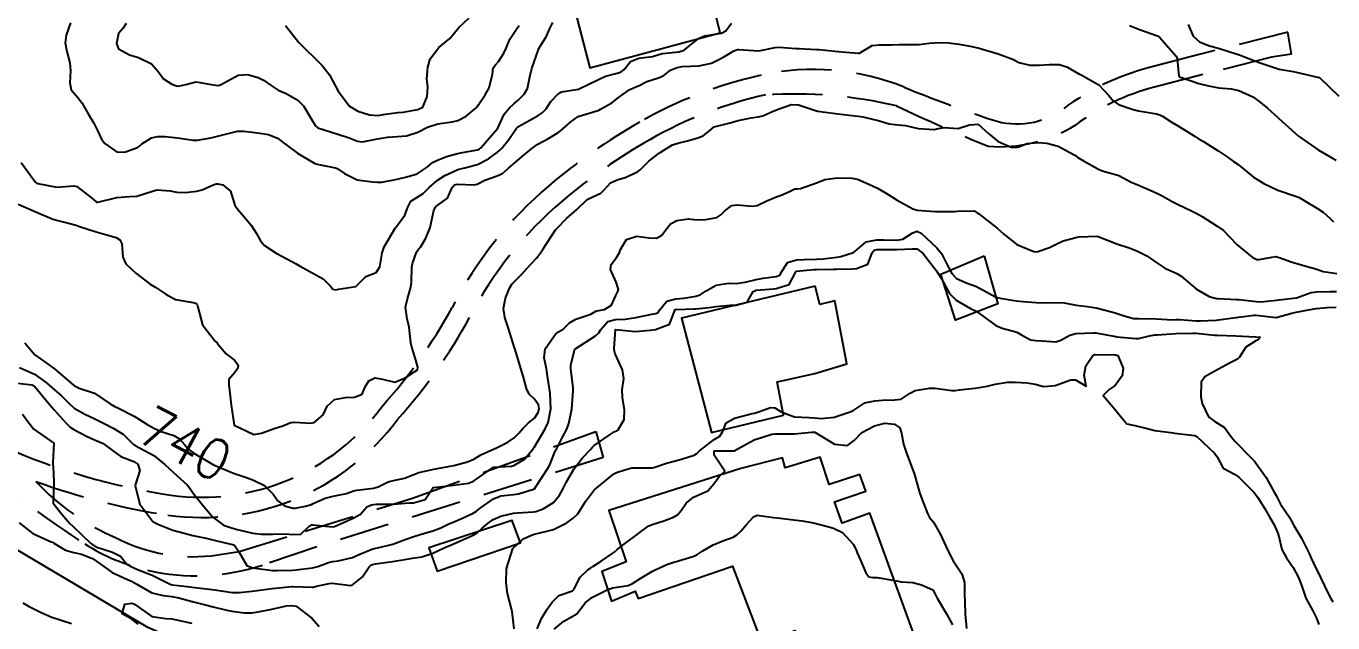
# Model space of a CAD drawing. Header units: metres. Extents: x 298520 to 308411, y 7433745 to 7450750.
# Drawn here: x 298672.1 to 298802.7, y 7450317.5 to 7450377.2 of the extents above; entities that cross this region are included whole.
import ezdxf
from ezdxf.enums import TextEntityAlignment as Align

# ---------------------------------------------------------------- set-up
doc = ezdxf.new("R2010")
doc.units = ezdxf.units.M
doc.header["$LTSCALE"] = 10
doc.linetypes.add('DASHED', pattern=[0.75, 0.5, -0.25])
for name, color, linetype in [('Cotas', 45, 'Continuous'), ('Curvas de Nivel 1m', 11, 'Continuous'), ('Curvas de Nivel 5m', 15, 'Continuous'), ('Edificações', 30, 'Continuous'), ('Vias Primárias', 230, 'Continuous'), ('Vias Secundárias', 230, 'DASHED')]:
    doc.layers.add(name, color=color, linetype=linetype)
doc.styles.add('Style-STANDARD', font='STANDARD.shx')

msp = doc.modelspace()

# ---------------------------------------------------------------- linework, layer by layer
at = {"layer": 'Curvas de Nivel 1m', "flags": 128}
for points, elevation in [([(298671.59, 7450363.53), (298672.72, 7450361.95), (298673.06, 7450361.51), (298673.15, 7450361.46), (298673.24, 7450361.42), (298675.15, 7450361.05), (298676.86, 7450361.18), (298677.15, 7450361.13), (298678.6, 7450359.99), (298679.13, 7450359.57), (298679.26, 7450359.56), (298681.14, 7450360.04), (298682.41, 7450360.13), (298683.14, 7450360.17), (298684.08, 7450360.45), (298685.15, 7450360.78), (298686.49, 7450360.69), (298687.15, 7450360.55), (298687.97, 7450360.51), (298689.15, 7450360.67), (298689.68, 7450360.78), (298690.79, 7450361.3), (298691.06, 7450361.39), (298691.15, 7450361.4), (298691.25, 7450361.4), (298691.74, 7450361.29), (298692.52, 7450360.65), (298692.95, 7450359.27), (298693.13, 7450358.96), (298694.57, 7450357.26), (298695.09, 7450356.44), (298695.52, 7450355.68), (298695.92, 7450355.24), (298697.07, 7450354.46), (298698.63, 7450353.64), (298699.06, 7450353.41), (298699.4, 7450353.2), (298701.04, 7450352.29), (298701.76, 7450351.89), (298702.51, 7450351.16), (298702.74, 7450350.87), (298703.03, 7450350.79), (298703.31, 7450350.87), (298705.03, 7450351.13), (298706.03, 7450352.14), (298707.05, 7450352.52), (298707.42, 7450353.1), (298707.67, 7450354.5), (298707.87, 7450355.1), (298708.97, 7450356.95), (298709.05, 7450357.08), (298709.08, 7450357.1), (298709.1, 7450357.13), (298709.93, 7450358.27), (298710.24, 7450359.07), (298710.54, 7450359.66), (298711.14, 7450360.04), (298711.76, 7450360.44), (298712.37, 7450361.04), (298713.16, 7450361.74), (298713.94, 7450362.24), (298715.17, 7450362.79), (298715.33, 7450362.85), (298715.93, 7450363), (298716.91, 7450363.26), (298717.18, 7450363.34), (298718.28, 7450363.88), (298719.2, 7450364.54), (298719.42, 7450364.74), (298719.63, 7450364.96), (298720.33, 7450365.83), (298721.09, 7450366.94), (298721.15, 7450367.02), (298721.22, 7450367.08), (298721.58, 7450367.29), (298723.24, 7450368.23), (298723.66, 7450368.49), (298724.05, 7450368.9), (298724.53, 7450369.62), (298725.27, 7450370.41), (298725.59, 7450370.57), (298727.27, 7450370.85), (298727.29, 7450370.85), (298727.34, 7450370.87), (298729.28, 7450371.83), (298729.98, 7450372.14), (298731.29, 7450372.49), (298731.54, 7450372.57), (298731.84, 7450372.81), (298732.49, 7450373.62), (298733.3, 7450373.96), (298734.66, 7450374.13), (298735.31, 7450374.33), (298735.67, 7450374.41), (298737.31, 7450374.59), (298737.83, 7450374.74), (298738.63, 7450375.42), (298739.33, 7450375.94), (298739.88, 7450376.17), (298741.34, 7450376.42), (298741.57, 7450376.46), (298741.99, 7450376.69), (298742.57, 7450377.46)], 738), ([(298676.52, 7450377.47), (298676.09, 7450376.24), (298675.98, 7450375.48), (298676.16, 7450374.63), (298676.46, 7450373.47), (298676.51, 7450372.7), (298676.45, 7450371.47), (298676.57, 7450370.77), (298677.26, 7450370.01), (298677.7, 7450369.46), (298678.29, 7450368.4), (298678.85, 7450367.44), (298679.22, 7450366.72), (298679.63, 7450365.85), (298679.94, 7450365.43), (298681.19, 7450364.54), (298682.01, 7450364.58), (298683.2, 7450365.03), (298683.41, 7450365.17), (298683.64, 7450365.39), (298684.6, 7450365.99), (298685.21, 7450366.12), (298685.97, 7450366.11), (298687.21, 7450365.99), (298688.78, 7450365.75), (298689.21, 7450365.74), (298690.53, 7450365.98), (298691.21, 7450366.15), (298692.41, 7450366.47), (298693.22, 7450366.64), (298693.83, 7450366.65), (298695.22, 7450366.49), (298696.3, 7450366.32), (298697.21, 7450365.95), (298698.18, 7450365.21), (298699.19, 7450364.45), (298700.93, 7450363.43), (298701.18, 7450363.35), (298702.16, 7450363.17), (298703, 7450362.98), (298703.17, 7450362.91), (298703.89, 7450362.42), (298705.16, 7450361.79), (298706.68, 7450361.59), (298707.16, 7450361.56), (298707.62, 7450361.56), (298709.16, 7450361.85), (298710.14, 7450362.09), (298711.17, 7450362.4), (298712.17, 7450363.05), (298712.7, 7450363.52), (298713.18, 7450363.77), (298714.09, 7450364.12), (298715.19, 7450364.43), (298715.69, 7450364.51), (298717.2, 7450364.78), (298717.35, 7450364.84), (298717.51, 7450364.99), (298719.22, 7450366.94), (298719.84, 7450368.35), (298720.34, 7450368.95), (298720.82, 7450369.37), (298721.26, 7450369.75), (298721.86, 7450370.34), (298722.17, 7450370.93), (298722.43, 7450372.07), (298722.61, 7450372.92), (298723.31, 7450374.91), (298724.09, 7450376.15), (298724.42, 7450376.9), (298724.73, 7450377.51)], 737), ([(298682.08, 7450377.4), (298681.78, 7450376.96), (298681.33, 7450376.4), (298681.11, 7450375.41), (298681.32, 7450374.89), (298682.41, 7450374.29), (298683.3, 7450374.02), (298684.6, 7450373.38), (298685.29, 7450372.63), (298685.82, 7450371.9), (298686.64, 7450371.35), (298687.11, 7450371.18), (298687.27, 7450371.16), (298687.44, 7450371.17), (298688.05, 7450371.33), (298689.03, 7450371.57), (298689.28, 7450371.56), (298689.48, 7450371.53), (298690.57, 7450371.31), (298691.27, 7450371.23), (298691.51, 7450371.3), (298693.28, 7450372.25), (298694.21, 7450372.33), (298695.28, 7450372.02), (298695.8, 7450371.76), (298696.56, 7450371.23), (298697.27, 7450370.76), (298698.07, 7450370.41), (298699.25, 7450369.76), (298699.81, 7450369.19), (298700.62, 7450367.8), (298701, 7450367.18), (298701.22, 7450367), (298702.59, 7450366.54), (298703.22, 7450366.36), (298704.37, 7450365.98), (298705.21, 7450365.65), (298705.69, 7450365.6), (298707.21, 7450365.88), (298708.19, 7450366.07), (298709.21, 7450366.12), (298710.11, 7450366.18), (298711.22, 7450366.55), (298712.19, 7450367.05), (298713.23, 7450367.38), (298714.66, 7450367.59), (298715.23, 7450367.73), (298716.07, 7450368.17), (298717.04, 7450368.99), (298717.14, 7450369.1), (298717.25, 7450369.24), (298717.94, 7450370.3), (298718.34, 7450370.97), (298718.68, 7450372.36), (298718.76, 7450372.97), (298718.99, 7450373.27), (298719.3, 7450373.6), (298719.83, 7450374.44), (298720.05, 7450374.95), (298720.42, 7450375.86), (298721.15, 7450376.94), (298721.23, 7450377.05), (298721.35, 7450377.22)], 736), ([(298782.34, 7450377.22), (298783.35, 7450376.82), (298785.14, 7450376.18), (298785.34, 7450376.04), (298786.99, 7450374.15), (298787.09, 7450373.93), (298787.26, 7450372.15), (298787.29, 7450372.11), (298787.35, 7450372.09), (298789.28, 7450371.42), (298790.23, 7450371.17), (298791.28, 7450370.98), (298792.5, 7450370.87), (298793.27, 7450370.71), (298794.67, 7450370.07), (298795.26, 7450369.66), (298796.14, 7450368.94), (298797.15, 7450368.03), (298797.2, 7450367.99), (298797.24, 7450367.95), (298797.89, 7450367.37), (298799.22, 7450366.17), (298799.43, 7450366.01), (298801.21, 7450364.8), (298802.64, 7450363.97), (298802.98, 7450363.75)], 738), ([(298788.2, 7450377.3), (298788.71, 7450376.14), (298789.33, 7450375.57), (298790.24, 7450375.21), (298791.33, 7450374.91), (298793.01, 7450374.39), (298793.32, 7450374.29), (298793.82, 7450374.07), (298795.31, 7450373.53), (298796.4, 7450373.14), (298797.3, 7450372.85), (298798.7, 7450372.61), (298799.3, 7450372.5), (298801.26, 7450372.03), (298801.29, 7450372.02), (298801.32, 7450372.02), (298801.36, 7450371.99), (298803.27, 7450370.16)], 737), ([(298671.3, 7450359.36), (298673.12, 7450358.56), (298674.7, 7450357.9), (298675.11, 7450357.76), (298676.31, 7450357.47), (298676.95, 7450357.31), (298677.1, 7450357.26), (298677.42, 7450357.13), (298679.09, 7450356.59), (298680.26, 7450356.26), (298681.09, 7450356.04), (298681.46, 7450355.79), (298681.64, 7450355.41), (298681.74, 7450354.08), (298682.04, 7450353.41), (298683.05, 7450352.46), (298684.47, 7450351.38), (298685.03, 7450351.02), (298686.04, 7450350.37), (298687.02, 7450349.83), (298688.79, 7450349.55), (298689.01, 7450349.46), (298689.16, 7450349.32), (298689.24, 7450349.08), (298689.72, 7450347.31), (298690.97, 7450345.68), (298691.17, 7450345.5), (298691.31, 7450345.29), (298692.06, 7450344.39), (298692.95, 7450343.75), (298693.28, 7450343.27), (298693.25, 7450342.96), (298692.93, 7450342.53), (298692.35, 7450341.85), (298692.33, 7450341.28), (298692.39, 7450340.76), (298692.56, 7450339.27), (298692.86, 7450337.27), (298694.85, 7450336.35), (298695.61, 7450336.49), (298696.86, 7450336.94), (298697.72, 7450337.22), (298698.54, 7450337.53), (298698.87, 7450337.59), (298700.56, 7450337.49), (298700.87, 7450337.53), (298701.75, 7450338.3), (298702.16, 7450339.16), (298702.9, 7450339.84), (298704.01, 7450340.03), (298704.9, 7450340.07), (298705.66, 7450340.37), (298705.97, 7450341.12), (298706.34, 7450341.7), (298706.92, 7450341.99), (298707.71, 7450341.88), (298708.92, 7450341.56), (298709.97, 7450342.02), (298710.93, 7450342.64), (298711.18, 7450342.81), (298711.22, 7450343.06), (298710.95, 7450344.01), (298710.64, 7450345.06), (298710.54, 7450345.49), (298710.35, 7450347.07), (298710.15, 7450347.91), (298710, 7450349.07), (298710.2, 7450349.89), (298710.53, 7450351.07), (298710.58, 7450351.52), (298710.64, 7450353.06), (298710.7, 7450353.43), (298711.08, 7450354.55), (298711.28, 7450354.86), (298711.49, 7450355.05), (298712.01, 7450355.96), (298712.47, 7450357.04), (298712.82, 7450358.74), (298712.96, 7450359.03), (298713.04, 7450359.12), (298713.13, 7450359.18), (298714.2, 7450359.96), (298714.66, 7450361.01), (298714.89, 7450361.28), (298715.16, 7450361.35), (298716.86, 7450361.29), (298717.16, 7450361.36), (298717.93, 7450361.75), (298719.17, 7450362.2), (298719.68, 7450362.44), (298720.28, 7450362.95), (298720.76, 7450363.36), (298721.18, 7450363.73), (298721.85, 7450364.28), (298722.63, 7450364.92), (298723.21, 7450365.34), (298724.21, 7450365.9), (298725.22, 7450366.48), (298725.46, 7450366.65), (298725.73, 7450366.88), (298726.51, 7450367.59), (298727.24, 7450368.13), (298729.1, 7450368.7), (298729.24, 7450368.72), (298729.32, 7450368.76), (298729.48, 7450368.84), (298730.6, 7450369.47), (298731.26, 7450369.97), (298731.73, 7450370.35), (298732.41, 7450370.81), (298733.01, 7450371.07), (298733.28, 7450371.19), (298734.12, 7450371.62), (298735.29, 7450371.98), (298735.82, 7450372.23), (298736.46, 7450372.76), (298737.05, 7450373), (298737.3, 7450373.05), (298737.65, 7450373.1), (298739.3, 7450373.18), (298740.56, 7450373.44), (298741.3, 7450373.81), (298741.87, 7450374.13), (298742.81, 7450374.69), (298743.18, 7450374.82), (298743.32, 7450374.83), (298745.28, 7450374.68), (298745.31, 7450374.68), (298746.95, 7450375), (298747.32, 7450375.04), (298748.99, 7450374.93), (298749.32, 7450374.92), (298751.08, 7450374.82), (298751.32, 7450374.8), (298753.24, 7450374.63), (298753.31, 7450374.62), (298754, 7450374.55), (298755.22, 7450374.44), (298755.31, 7450374.44), (298755.38, 7450374.46), (298755.47, 7450374.53), (298756.64, 7450375.2), (298757.32, 7450375.28), (298758.55, 7450375.27), (298759.33, 7450375.31), (298760.47, 7450375.33), (298761.33, 7450375.33), (298762.33, 7450375.45), (298763.33, 7450375.53), (298764.26, 7450375.49), (298765.33, 7450375.36), (298766.59, 7450375.13), (298767.32, 7450374.96), (298769.23, 7450374.37), (298769.31, 7450374.35), (298770.76, 7450373.8), (298771.3, 7450373.53), (298772.38, 7450373.26), (298773.3, 7450373.25), (298774.31, 7450373.31), (298775.3, 7450373.31), (298776.09, 7450373.08), (298777.29, 7450372.38), (298777.51, 7450372.27), (298779.28, 7450371.3), (298780.28, 7450370.23), (298780.71, 7450369.68), (298781.25, 7450369.33), (298782.6, 7450368.85), (298783.25, 7450368.68), (298785.04, 7450368.38), (298785.24, 7450368.33), (298785.36, 7450368.29), (298785.64, 7450368.17), (298786.6, 7450367.52), (298787.23, 7450367.14), (298788.9, 7450366.13), (298789.22, 7450365.93), (298789.73, 7450365.61), (298791.2, 7450364.69), (298792.09, 7450364.1), (298792.75, 7450363.64), (298793.19, 7450363.31), (298794.75, 7450362.06), (298795.17, 7450361.79), (298795.78, 7450361.43), (298797.15, 7450360.75), (298799.02, 7450360.14), (298799.14, 7450360.09), (298799.29, 7450360.01), (298801.13, 7450358.92), (298801.7, 7450358.55), (298802.36, 7450357.97), (298802.74, 7450357.58)], 739), ([(298671.42, 7450343.04), (298672.93, 7450342.37), (298674.11, 7450341.5), (298674.91, 7450340.81), (298675.63, 7450340.21), (298676.34, 7450339.47), (298676.89, 7450338.96), (298677.94, 7450338.39), (298678.87, 7450337.95), (298679.87, 7450337.43), (298680.86, 7450336.93), (298681.8, 7450336.36), (298682.77, 7450335.39), (298682.81, 7450335.35), (298682.84, 7450335.33), (298682.97, 7450335.26), (298684.83, 7450334.24), (298685.93, 7450333.36), (298686.81, 7450332.54), (298688.17, 7450331.33), (298688.45, 7450330.99), (298688.78, 7450330.48), (298689.71, 7450329.31), (298690.75, 7450328.1), (298691.8, 7450327.28), (298692.5, 7450327.04), (298692.74, 7450326.97), (298693.16, 7450326.84), (298694.74, 7450326.5), (298695.58, 7450326.39), (298696.73, 7450326.37), (298697.95, 7450326.43), (298698.73, 7450326.36), (298699.55, 7450326.38), (298700.38, 7450327.18), (298700.61, 7450327.32), (298700.75, 7450327.33), (298702.35, 7450327.16), (298702.74, 7450327.13), (298702.9, 7450327.16), (298704.17, 7450327.72), (298704.76, 7450328), (298705.5, 7450328.38), (298706.12, 7450329.12), (298706.58, 7450329.31), (298706.78, 7450329.35), (298707.05, 7450329.38), (298708.78, 7450329.38), (298710.35, 7450329.5), (298710.78, 7450329.53), (298711.97, 7450329.86), (298712.76, 7450331.04), (298712.78, 7450331.05), (298712.81, 7450331.06), (298714.8, 7450331.28), (298716.3, 7450331.49), (298716.8, 7450331.69), (298718.6, 7450332.96), (298718.72, 7450333.06), (298718.81, 7450333.09), (298720.57, 7450333.19), (298720.82, 7450333.24), (298721.88, 7450333.87), (298722.75, 7450334.92), (298722.79, 7450334.98), (298722.84, 7450335.05), (298723.95, 7450336.9), (298724.24, 7450337.53), (298724.51, 7450338.9), (298724.45, 7450340.44), (298724.37, 7450340.9), (298724.19, 7450342.16), (298724.08, 7450342.9), (298723.84, 7450344.02), (298723.95, 7450344.91), (298724.98, 7450346.37), (298725.27, 7450346.59), (298725.74, 7450346.88), (298726.37, 7450347.5), (298727, 7450347.87), (298728.52, 7450348.37), (298729, 7450348.67), (298729.13, 7450348.71), (298729.87, 7450348.83), (298730.57, 7450349.26), (298731.02, 7450350.24), (298731.22, 7450350.63), (298731.28, 7450350.82), (298731.04, 7450351.57), (298730.49, 7450352.83), (298730.56, 7450353.33), (298731.07, 7450354.02), (298731.38, 7450354.52), (298731.47, 7450354.82), (298732.07, 7450355.84), (298733.1, 7450356.17), (298734.31, 7450355.99), (298735.09, 7450355.97), (298735.6, 7450356.26), (298735.96, 7450356.76), (298736.46, 7450357.4), (298737.11, 7450357.72), (298738.26, 7450357.88), (298739.11, 7450357.8), (298740, 7450357.82), (298741.12, 7450358.04), (298741.52, 7450358.29), (298741.89, 7450358.69), (298742.59, 7450359.23), (298743.13, 7450359.31), (298744.63, 7450359.16), (298745.13, 7450359.24), (298746.1, 7450359.68), (298747.15, 7450360.11), (298747.52, 7450360.25), (298748.37, 7450360.62), (298748.89, 7450360.88), (298749.16, 7450360.9), (298749.48, 7450360.92), (298751.16, 7450361.53), (298751.9, 7450361.84), (298753.17, 7450361.99), (298754.59, 7450361.96), (298755.17, 7450361.85), (298756.31, 7450361.37), (298757.16, 7450360.96), (298757.97, 7450360.5), (298759.14, 7450359.76), (298760.69, 7450358.9), (298761.13, 7450358.77), (298762.93, 7450358.64), (298763.13, 7450358.63), (298764.92, 7450358.63), (298765.13, 7450358.65), (298766.83, 7450358.69), (298767.12, 7450358.5), (298767.27, 7450358.39), (298769.11, 7450356.97), (298769.43, 7450356.69), (298769.79, 7450356.36), (298771.09, 7450355.34), (298772.78, 7450354.62), (298773.08, 7450354.61), (298774.36, 7450355.03), (298775.09, 7450355.4), (298775.71, 7450355.68), (298777.1, 7450356.05), (298777.29, 7450356.08), (298779.1, 7450356.16), (298779.21, 7450356.14), (298781.09, 7450355.4), (298782.3, 7450354.99), (298783.08, 7450354.7), (298784.06, 7450354.19), (298785.07, 7450353.49), (298785.87, 7450352.98), (298787.06, 7450352.43), (298787.5, 7450352.15), (298789.04, 7450350.88), (298790.31, 7450350.12), (298791.03, 7450349.95), (298791.21, 7450349.93), (298793.03, 7450349.85), (298793.27, 7450349.83), (298795.03, 7450349.63), (298795.47, 7450349.61), (298797.03, 7450349.78), (298797.26, 7450349.81), (298799.03, 7450350.01), (298800.5, 7450350.52), (298801.03, 7450350.6), (298802.37, 7450350.63), (298803.03, 7450350.63)], 741), ([(298670.91, 7450341.52), (298672.7, 7450341.31), (298672.91, 7450341.18), (298674.28, 7450339.5), (298674.88, 7450338.81), (298676.08, 7450337.47), (298676.49, 7450337.09), (298676.86, 7450336.86), (298678.11, 7450336.19), (298678.85, 7450335.83), (298679.77, 7450335.43), (298680.84, 7450334.65), (298681.55, 7450334.13), (298682.83, 7450333.65), (298683.23, 7450333.39), (298683.46, 7450332.74), (298683.01, 7450331.39), (298682.97, 7450331.21), (298683.45, 7450329.38), (298684.76, 7450327.66), (298685.23, 7450327.37), (298686.74, 7450326.8), (298687.87, 7450326.47), (298688.73, 7450326.26), (298690.06, 7450325.97), (298690.73, 7450325.82), (298691.15, 7450325.72), (298692.72, 7450325.35), (298692.9, 7450325.27), (298693.31, 7450324.68), (298694.15, 7450323.26), (298694.7, 7450323.03), (298694.96, 7450322.98), (298696.7, 7450322.76), (298697.18, 7450322.74), (298698.7, 7450322.8), (298699.07, 7450322.82), (298700.7, 7450323.01), (298700.84, 7450323.04), (298701.23, 7450323.17), (298702.31, 7450323.57), (298702.71, 7450323.65), (298703.26, 7450323.71), (298704.71, 7450324.05), (298705.44, 7450324.4), (298706.72, 7450324.92), (298707.5, 7450325.1), (298708.73, 7450325.39), (298709.95, 7450325.85), (298710.73, 7450326.13), (298711.45, 7450326.34), (298712.74, 7450326.72), (298713.52, 7450327.03), (298714.34, 7450327.42), (298714.75, 7450327.59), (298715.74, 7450328.02), (298716.77, 7450328.47), (298717.09, 7450328.67), (298717.47, 7450328.98), (298718.78, 7450329.93), (298719.53, 7450330.2), (298720.79, 7450330.34), (298721.3, 7450330.43), (298722.79, 7450330.87), (298722.87, 7450330.92), (298723.05, 7450331.17), (298724.19, 7450332.9), (298724.41, 7450333.31), (298724.83, 7450334.35), (298724.99, 7450334.74), (298725.07, 7450334.89), (298725.67, 7450336.07), (298726.1, 7450336.88), (298726.32, 7450337.43), (298726.6, 7450338.87), (298726.76, 7450340.72), (298726.75, 7450340.87), (298726.74, 7450341.05), (298726.53, 7450342.87), (298726.53, 7450343.29), (298726.93, 7450344.87), (298726.95, 7450344.89), (298726.96, 7450344.9), (298727.03, 7450344.94), (298728.98, 7450346.22), (298729.31, 7450346.5), (298729.51, 7450346.83), (298730.2, 7450347.62), (298730.99, 7450347.82), (298731.94, 7450347.87), (298733, 7450348.03), (298734.6, 7450348.38), (298735, 7450348.44), (298735.24, 7450348.53), (298735.38, 7450348.77), (298736.12, 7450349.66), (298737.02, 7450349.9), (298737.8, 7450349.96), (298739.02, 7450350.16), (298739.45, 7450350.3), (298740.04, 7450350.71), (298741.04, 7450351.28), (298742.28, 7450351.45), (298743.04, 7450351.44), (298743.95, 7450351.57), (298745.04, 7450351.84), (298745.72, 7450351.97), (298747.05, 7450352.14), (298747.4, 7450352.28), (298747.6, 7450352.62), (298748.16, 7450353.53), (298749.07, 7450353.8), (298749.84, 7450353.83), (298751.07, 7450353.87), (298751.74, 7450353.9), (298753.08, 7450354.06), (298753.5, 7450354.13), (298754.76, 7450354.53), (298755.09, 7450354.79), (298756.03, 7450355.58), (298757.09, 7450355.79), (298757.82, 7450355.78), (298759.09, 7450355.77), (298759.7, 7450355.87), (298760.64, 7450356.47), (298761.1, 7450356.66), (298761.54, 7450356.46), (298763.08, 7450355.01), (298763.55, 7450354.44), (298764.06, 7450353.44), (298764.58, 7450352.42), (298765.05, 7450351.93), (298766.12, 7450351.48), (298767.04, 7450351.13), (298768.44, 7450350.38), (298769.03, 7450350.07), (298769.42, 7450349.97), (298771.02, 7450349.71), (298771.73, 7450349.62), (298773.02, 7450349.55), (298773.82, 7450349.51), (298775.02, 7450349.55), (298775.8, 7450349.5), (298777.02, 7450349.27), (298778.16, 7450349.12), (298779.01, 7450348.99), (298780.67, 7450348.57), (298781.01, 7450348.46), (298781.72, 7450348.22), (298782.74, 7450347.95), (298783, 7450347.92), (298783.27, 7450347.93), (298785, 7450347.89), (298786.66, 7450347.81), (298787, 7450347.82), (298787.33, 7450347.82), (298789, 7450347.71), (298789.43, 7450347.69), (298791, 7450347.77), (298792.96, 7450348.04), (298793, 7450348.04), (298793.04, 7450348.04), (298793.25, 7450348.08), (298794.79, 7450348.28), (298795.01, 7450348.28), (298797, 7450348.04), (298798.56, 7450348.47), (298799.01, 7450348.57), (298800.22, 7450348.79), (298801.01, 7450348.94), (298802.08, 7450349.04), (298803.01, 7450349.06)], 742), ([(298671.72, 7450338.37), (298672.34, 7450337.52), (298672.86, 7450336.89), (298674.84, 7450335.49), (298674.75, 7450333.56), (298674.75, 7450333.49), (298674.81, 7450332.51), (298674.85, 7450331.49), (298674.77, 7450329.49), (298675.66, 7450328.37), (298676.46, 7450327.46), (298676.75, 7450327.19), (298678.54, 7450325.44), (298678.66, 7450325.38), (298678.72, 7450325.35), (298679.04, 7450325.12), (298680.71, 7450324.59), (298681.5, 7450324.2), (298682.16, 7450323.4), (298682.7, 7450323.09), (298683.21, 7450322.87), (298684.69, 7450322.3), (298686.54, 7450321.35), (298686.67, 7450321.32), (298688.47, 7450321.13), (298688.67, 7450321.09), (298688.95, 7450321.04), (298690.67, 7450320.84), (298692.03, 7450320.64), (298692.67, 7450320.55), (298693.37, 7450320.55), (298694.67, 7450320.69), (298695.16, 7450320.75), (298696.67, 7450320.96), (298698.63, 7450321.16), (298698.67, 7450321.16), (298698.72, 7450321.16), (298700.67, 7450321.09), (298700.76, 7450321.09), (298701.1, 7450321.18), (298702.37, 7450321.47), (298702.68, 7450321.49), (298704.53, 7450321.27), (298704.68, 7450321.29), (298705.69, 7450322.12), (298706.37, 7450323.11), (298706.53, 7450323.28), (298706.71, 7450323.35), (298707.01, 7450323.41), (298708.71, 7450323.66), (298709.93, 7450323.85), (298710.71, 7450323.98), (298711.64, 7450324.12), (298712.72, 7450324.48), (298713.86, 7450325.02), (298714.73, 7450325.38), (298715.86, 7450325.87), (298716.74, 7450326.27), (298717.18, 7450326.54), (298717.65, 7450326.98), (298718.24, 7450327.49), (298718.76, 7450327.85), (298719.52, 7450328.19), (298720.77, 7450328.47), (298721.18, 7450328.52), (298722.77, 7450328.62), (298723.03, 7450328.66), (298723.75, 7450328.91), (298724.78, 7450329.55), (298725.39, 7450330.28), (298725.71, 7450330.88), (298726.07, 7450331.61), (298726.81, 7450332.87), (298727.69, 7450334), (298728.47, 7450334.85), (298728.65, 7450335.05), (298728.85, 7450335.25), (298730.24, 7450336.21), (298730.86, 7450336.6), (298731.01, 7450336.67), (298731.25, 7450336.82), (298731.84, 7450337.85), (298731.88, 7450338.81), (298731.68, 7450340.04), (298731.66, 7450340.81), (298731.8, 7450341.94), (298731.67, 7450342.81), (298730.96, 7450344.4), (298730.83, 7450344.82), (298730.85, 7450344.94), (298730.98, 7450346.82), (298732.98, 7450346.63), (298734.43, 7450346.78), (298734.98, 7450346.82), (298736.36, 7450347.38), (298736.9, 7450348.75), (298736.94, 7450348.82), (298737, 7450348.83), (298738.85, 7450348.89), (298739.01, 7450348.9), (298740.63, 7450349.08), (298741.01, 7450349.15), (298742.42, 7450349.28), (298743.01, 7450349.26), (298744.12, 7450349.56), (298744.74, 7450350.65), (298745.03, 7450350.78), (298746.76, 7450350.91), (298747.04, 7450350.92), (298748.33, 7450351.33), (298749, 7450352.61), (298749.02, 7450352.64), (298749.05, 7450352.66), (298750.81, 7450352.83), (298751.06, 7450352.84), (298752.77, 7450352.85), (298753.06, 7450352.85), (298754.7, 7450352.9), (298755.06, 7450352.92), (298756.2, 7450353.38), (298756.64, 7450354.51), (298756.82, 7450354.77), (298757.08, 7450354.83), (298758.73, 7450354.84), (298759.08, 7450354.83), (298760.64, 7450354.91), (298761.08, 7450354.89), (298761.68, 7450354.45), (298763.06, 7450352.7), (298763.23, 7450352.44), (298763.52, 7450351.96), (298764.36, 7450350.43), (298765.02, 7450349.76), (298766.47, 7450348.94), (298767.01, 7450348.66), (298767.4, 7450348.39), (298768.99, 7450347.24), (298769.61, 7450346.98), (298770.99, 7450346.6), (298771.16, 7450346.53), (298771.5, 7450346.34), (298772.45, 7450345.8), (298772.97, 7450345.75), (298773.57, 7450345.72), (298774.97, 7450345.6), (298775.49, 7450345.78), (298776.38, 7450346.28), (298776.98, 7450346.45), (298778.72, 7450346.51), (298778.99, 7450346.49), (298780.41, 7450346.24), (298780.98, 7450346.14), (298781.09, 7450346.12), (298782.98, 7450345.94), (298783.24, 7450345.94), (298784.34, 7450346.19), (298784.88, 7450346.29), (298784.98, 7450346.29), (298785.1, 7450346.29), (298786.99, 7450346.42), (298788.64, 7450346.48), (298788.99, 7450346.46), (298790.83, 7450346.26), (298790.98, 7450346.26), (298791.15, 7450346.27), (298792.98, 7450346.19), (298794.94, 7450346.11), (298794.98, 7450346.1), (298795.4, 7450346.06), (298795.21, 7450345.82), (298794.98, 7450345.72), (298793.97, 7450345.06), (298793.35, 7450344.08), (298793.15, 7450343.88), (298792.95, 7450343.78), (298792.33, 7450343.47), (298790.94, 7450342.71), (298790.56, 7450342.5), (298789.88, 7450342.12), (298789.49, 7450341.56), (298789.46, 7450340.12), (298789.6, 7450339.43), (298790.25, 7450338.12), (298790.88, 7450337.64), (298791.84, 7450337.06), (298792.53, 7450336.08), (298792.86, 7450335.67), (298794.48, 7450334.06), (298794.83, 7450333.67), (298795.99, 7450332.05), (298796.8, 7450330.58), (298797, 7450330.24), (298797.1, 7450330.04), (298797.44, 7450329.37), (298798.36, 7450328.02), (298798.5, 7450327.76), (298798.76, 7450327.26), (298799.53, 7450326), (298800.33, 7450324.39), (298800.5, 7450323.99), (298800.72, 7450323.48), (298801.47, 7450321.98), (298802.2, 7450320.45), (298802.45, 7450319.97), (298802.67, 7450319.63)], 743), ([(298720.85, 7450316.94), (298720.65, 7450318.65), (298720.58, 7450318.94), (298720.17, 7450320.45), (298720.12, 7450320.95), (298720.07, 7450321.57), (298720.09, 7450322.95), (298720.72, 7450324.94), (298721.75, 7450325.91), (298722.74, 7450326.34), (298724.66, 7450326.81), (298724.74, 7450326.84), (298724.78, 7450326.86), (298724.86, 7450326.89), (298726.12, 7450327.51), (298726.76, 7450327.99), (298727.21, 7450328.42), (298727.48, 7450328.86), (298727.98, 7450329.66), (298728.79, 7450330.72), (298728.91, 7450330.85), (298730.81, 7450332.42), (298731.07, 7450332.56), (298731.9, 7450332.81), (298732.62, 7450333), (298732.82, 7450333.02), (298734.58, 7450333.01), (298734.82, 7450333.06), (298736.09, 7450333.49), (298736.83, 7450333.67), (298737.68, 7450333.9), (298738.84, 7450334.28), (298739.12, 7450334.45), (298739.38, 7450334.72), (298740.85, 7450335.84), (298741.39, 7450336.17), (298741.7, 7450336.69), (298742.05, 7450337.52), (298742.88, 7450337.99), (298744.65, 7450338.43), (298744.88, 7450338.48), (298745.38, 7450338.64), (298746.47, 7450339.05), (298746.89, 7450339), (298747.55, 7450338.62), (298748.88, 7450338.12), (298750.34, 7450338.05), (298750.88, 7450338.02), (298751.52, 7450337.93), (298752.88, 7450338.09), (298753.23, 7450338.21), (298754.24, 7450338.55), (298754.71, 7450338.72), (298754.89, 7450338.84), (298755.91, 7450339.51), (298756.9, 7450339.72), (298757.65, 7450339.76), (298758.9, 7450339.81), (298759.51, 7450339.88), (298760.42, 7450340.47), (298760.92, 7450340.73), (298762.37, 7450340.99), (298762.92, 7450340.97), (298764.59, 7450340.75), (298764.92, 7450340.75), (298765.31, 7450340.81), (298766.92, 7450340.97), (298768.13, 7450341.17), (298768.92, 7450341.36), (298770.14, 7450341.58), (298770.93, 7450341.58), (298772.1, 7450341.51), (298772.92, 7450341.36), (298773.76, 7450341.15), (298774.92, 7450341.25), (298776.47, 7450341.82), (298776.93, 7450341.8), (298778, 7450341.18), (298777.8, 7450342.26), (298777.99, 7450343.22), (298778.69, 7450344.25), (298778.87, 7450344.33), (298778.95, 7450344.34), (298780.88, 7450344.31), (298780.95, 7450344.3), (298781.18, 7450344.23), (298781.7, 7450342.98), (298781.62, 7450342.22), (298780.92, 7450341.24), (298780.31, 7450340.85), (298779.7, 7450340.24), (298780.89, 7450338.88), (298781.41, 7450338.22), (298782.08, 7450337.42), (298782.87, 7450337.23), (298784.11, 7450336.94), (298784.87, 7450336.74), (298786.48, 7450336.55), (298786.87, 7450336.49), (298787.15, 7450336.44), (298788.86, 7450336.23), (298789.07, 7450336.13), (298790.84, 7450334.47), (298791.1, 7450334.11), (298791.71, 7450332.98), (298792.82, 7450332.38), (298793.28, 7450332.08), (298794.8, 7450330.54), (298795.17, 7450330.06), (298795.84, 7450328.98), (298796.36, 7450328.04), (298796.76, 7450327.38), (298797.18, 7450326.47), (298797.3, 7450326.03), (298797.56, 7450324.86), (298798.03, 7450324.02), (298798.71, 7450323.06), (298799.25, 7450322), (298799.59, 7450321.1), (298799.96, 7450320), (298800.65, 7450318.71), (298801.03, 7450317.99), (298801.27, 7450317.35)], 744), ([(298671.4, 7450327.53), (298672.74, 7450326.44), (298674.59, 7450325.62), (298674.72, 7450325.57), (298674.85, 7450325.49), (298676.02, 7450324.78), (298676.71, 7450324.59), (298677.63, 7450324.38), (298678.71, 7450323.95), (298679.49, 7450323.43), (298680.69, 7450322.57), (298682.21, 7450321.86), (298682.68, 7450321.67), (298683.15, 7450321.39), (298684.66, 7450320.52), (298685.77, 7450320.25), (298686.66, 7450320.15), (298687.33, 7450320.01), (298688.66, 7450319.66), (298690, 7450319.31), (298690.65, 7450319.16), (298692.15, 7450318.78), (298692.65, 7450318.68), (298693.92, 7450318.53), (298694.65, 7450318.52), (298695.28, 7450318.61), (298696.65, 7450318.9), (298698.11, 7450319.21), (298698.65, 7450319.26), (298699.07, 7450319.2), (298700.64, 7450318), (298701.35, 7450317.17)], 744), ([(298724.84, 7450316.89), (298725.82, 7450317.69), (298726.64, 7450318.15), (298727.1, 7450318.42), (298727.45, 7450318.86), (298727.98, 7450319.54), (298728.67, 7450320.1), (298730.14, 7450320.83), (298730.52, 7450320.97), (298730.68, 7450321.01), (298732.23, 7450321.26), (298732.68, 7450321.45), (298733.5, 7450321.98), (298734.69, 7450322.68), (298734.88, 7450322.78), (298736.12, 7450323.34), (298736.71, 7450323.56), (298737.62, 7450323.83), (298738.71, 7450324.15), (298739.11, 7450324.33), (298739.7, 7450324.72), (298740.73, 7450325.33), (298741.71, 7450325.71), (298742.74, 7450326.08), (298743.11, 7450326.31), (298743.49, 7450326.67), (298744.08, 7450327.34), (298744.76, 7450328.11), (298745.15, 7450328.28), (298746.76, 7450328.05), (298747.42, 7450327.97), (298748.76, 7450327.83), (298749.63, 7450327.73), (298750.76, 7450327.51), (298752.17, 7450327.15), (298752.75, 7450326.99), (298753.65, 7450326.55), (298754.73, 7450325.4), (298755.02, 7450324.83), (298755.14, 7450324.53), (298755.46, 7450323.78), (298755.99, 7450322.52), (298756.3, 7450322.13), (298756.69, 7450322.05), (298757.14, 7450322.06), (298758.69, 7450321.8), (298759.55, 7450321.62), (298760.68, 7450321.54), (298761.56, 7450321.33), (298762.68, 7450320.82), (298762.89, 7450320.44), (298763.11, 7450319.99), (298764.06, 7450318.43), (298764.64, 7450317.34)], 746)]:
    msp.add_lwpolyline(points, dxfattribs=dict(at, elevation=elevation))
at = {"layer": 'Curvas de Nivel 5m', "flags": 128}
for points, elevation in [([(298698, 7450377.21), (298699.33, 7450375.53), (298699.64, 7450375.2), (298701.3, 7450373.58), (298701.71, 7450373.17), (298702.41, 7450372.29), (298703.01, 7450371.15), (298703.27, 7450370.65), (298704.41, 7450369.14), (298705.24, 7450368.64), (298706.41, 7450368.29), (298707.23, 7450368.21), (298707.99, 7450368.34), (298709.24, 7450368.52), (298709.75, 7450368.57), (298711.24, 7450368.81), (298711.71, 7450369.05), (298712.17, 7450370.13), (298712.21, 7450371.05), (298712.14, 7450371.9), (298712.21, 7450373.05), (298712.47, 7450373.88), (298713.32, 7450375.03), (298714.43, 7450375.92), (298715.34, 7450377.01), (298716.37, 7450377.98)], 735), ([(298671.97, 7450345.52), (298672.95, 7450344.31), (298674.07, 7450343.5), (298674.93, 7450342.91), (298676.6, 7450341.46), (298676.77, 7450341.32), (298676.91, 7450341.22), (298677.4, 7450340.96), (298678.9, 7450340.47), (298680.47, 7450339.42), (298680.89, 7450339.17), (298681.37, 7450338.93), (298682.87, 7450338.17), (298684.16, 7450337.38), (298684.86, 7450336.97), (298685.59, 7450336.63), (298686.85, 7450336.23), (298687.42, 7450335.91), (298687.9, 7450335.33), (298688.35, 7450334.84), (298688.83, 7450334.49), (298690.82, 7450333.3), (298692.81, 7450332.47), (298693.99, 7450332.07), (298694.8, 7450331.79), (298695.89, 7450331.24), (298696.78, 7450330.37), (298697.25, 7450329.7), (298697.9, 7450329.21), (298698.77, 7450328.99), (298698.98, 7450328.99), (298699.99, 7450329.19), (298700.6, 7450329.36), (298700.78, 7450329.44), (298701.97, 7450329.97), (298702.78, 7450330.17), (298704.11, 7450330.46), (298704.79, 7450330.71), (298705.13, 7450330.79), (298706.79, 7450330.97), (298707.26, 7450331.1), (298708.27, 7450331.62), (298708.8, 7450331.76), (298709.9, 7450331.98), (298710.81, 7450332.35), (298711.32, 7450332.55), (298712.82, 7450332.89), (298713.73, 7450333.03), (298714.82, 7450333.26), (298716.2, 7450333.62), (298716.83, 7450333.89), (298717.51, 7450334.3), (298718.84, 7450334.92), (298718.88, 7450334.93), (298718.97, 7450334.96), (298720.22, 7450335.58), (298720.85, 7450336.01), (298721.32, 7450336.47), (298721.72, 7450336.93), (298722.29, 7450337.51), (298722.88, 7450337.99), (298723.26, 7450338.54), (298723.35, 7450338.91), (298723.3, 7450339.32), (298722.9, 7450339.87), (298722.35, 7450340.37), (298722.09, 7450340.93), (298721.78, 7450342.08), (298721.53, 7450342.93), (298720.96, 7450344.83), (298720.93, 7450344.94), (298720.9, 7450345), (298720.29, 7450346.95), (298719.92, 7450348.03), (298719.79, 7450348.95), (298720, 7450349.97), (298720.38, 7450350.95), (298720.62, 7450351.36), (298721.04, 7450351.81), (298721.61, 7450352.38), (298722.11, 7450352.93), (298722.57, 7450353.42), (298723.07, 7450353.95), (298723.49, 7450354.5), (298723.75, 7450354.91), (298724.99, 7450356.78), (298725.07, 7450356.89), (298725.1, 7450356.93), (298726.08, 7450357.92), (298727.12, 7450358.84), (298727.15, 7450358.87), (298728.15, 7450359.84), (298729.14, 7450360.3), (298729.52, 7450360.46), (298729.87, 7450360.83), (298730.49, 7450361.49), (298731.16, 7450361.78), (298731.94, 7450362.03), (298733.17, 7450362.59), (298733.45, 7450362.8), (298734.31, 7450363.66), (298735.2, 7450364.37), (298735.44, 7450364.53), (298735.81, 7450364.76), (298736.68, 7450365.28), (298737.21, 7450365.45), (298738.18, 7450365.7), (298739.22, 7450365.99), (298739.73, 7450366.2), (298740.39, 7450366.71), (298740.85, 7450367.08), (298741.23, 7450367.2), (298742.43, 7450367.49), (298743.23, 7450367.72), (298744.55, 7450367.98), (298745.24, 7450368.08), (298745.69, 7450368.2), (298746.73, 7450368.64), (298747.09, 7450368.79), (298747.25, 7450368.85), (298748.56, 7450369.31), (298749.25, 7450369.29), (298751.16, 7450368.66), (298751.24, 7450368.64), (298751.68, 7450368.58), (298753.24, 7450368.38), (298754.91, 7450368.2), (298755.24, 7450368.16), (298755.68, 7450368.09), (298757.23, 7450367.71), (298758.33, 7450367.4), (298759.23, 7450367.28), (298759.96, 7450367.21), (298761.23, 7450366.91), (298762.85, 7450366.82), (298763.23, 7450366.91), (298763.83, 7450367.03), (298765.23, 7450366.93), (298766.35, 7450367.28), (298767.23, 7450367.36), (298768.28, 7450366.38), (298769.21, 7450365.63), (298770.52, 7450365.04), (298771.2, 7450365.07), (298772.13, 7450365.41), (298773.21, 7450365.52), (298774.07, 7450365.45), (298775.21, 7450365.17), (298776.89, 7450364.27), (298777.06, 7450364.14), (298777.19, 7450364.02), (298777.76, 7450363.69), (298779.18, 7450362.88), (298779.62, 7450362.69), (298781.17, 7450362.26), (298781.28, 7450362.22), (298782.52, 7450361.56), (298783.16, 7450361.28), (298784.7, 7450360.64), (298785.15, 7450360.43), (298785.67, 7450360.17), (298786.61, 7450359.63), (298787.13, 7450359.35), (298788.6, 7450358.67), (298789.13, 7450358.41), (298789.6, 7450358.13), (298791.11, 7450357.17), (298791.73, 7450356.72), (298792.34, 7450356.09), (298793.09, 7450355.31), (298794.6, 7450354.06), (298795.07, 7450353.83), (298795.3, 7450353.83), (298796.55, 7450354.05), (298796.99, 7450354.12), (298797.07, 7450354.11), (298797.29, 7450354.04), (298798.61, 7450353.56), (298799.07, 7450353.42), (298799.86, 7450353.21), (298801.06, 7450352.86), (298801.71, 7450352.63), (298803.06, 7450352.42)], 740), ([(298723.14, 7450316.91), (298723.57, 7450317.97), (298724.16, 7450318.9), (298724.66, 7450319.6), (298725.3, 7450320.25), (298726.67, 7450320.73), (298726.76, 7450320.78), (298726.82, 7450320.87), (298727.45, 7450322.1), (298728.26, 7450322.85), (298728.52, 7450323.03), (298728.71, 7450323.15), (298729.56, 7450323.69), (298730.72, 7450324.48), (298730.91, 7450324.63), (298731.12, 7450324.82), (298732.02, 7450325.52), (298732.74, 7450326.06), (298733.7, 7450326.79), (298734.31, 7450327.21), (298734.75, 7450327.39), (298735.81, 7450327.71), (298736.76, 7450328.08), (298737.19, 7450328.32), (298737.55, 7450328.74), (298738.04, 7450329.48), (298738.79, 7450330.07), (298740.19, 7450330.71), (298740.8, 7450331.42), (298741.35, 7450332.15), (298741.91, 7450332.69), (298740.84, 7450334.29), (298740.83, 7450334.7), (298740.84, 7450334.71), (298742.81, 7450334.71), (298742.84, 7450334.71), (298744.11, 7450335.41), (298744.85, 7450335.81), (298746.6, 7450336.38), (298746.86, 7450336.4), (298747.09, 7450336.4), (298748.86, 7450336.42), (298750.58, 7450336.58), (298750.86, 7450336.59), (298750.89, 7450336.58), (298752.85, 7450335.37), (298754.16, 7450335.24), (298754.86, 7450335.78), (298755.58, 7450336.53), (298756.87, 7450337.21), (298757.9, 7450337.47), (298758.87, 7450337.38), (298759.4, 7450337.01), (298759.57, 7450336.48), (298759.75, 7450335.37), (298760.05, 7450334.47), (298760.81, 7450332.46), (298761.25, 7450330.91), (298761.39, 7450330.46), (298761.76, 7450329.47), (298762.15, 7450328.45), (298762.37, 7450328.06), (298762.75, 7450327.57), (298763.42, 7450326.43), (298764.03, 7450325.13), (298764.34, 7450324.42), (298764.71, 7450323.73), (298765.59, 7450322.41), (298765.84, 7450321.56), (298765.86, 7450320.4), (298765.88, 7450319.62), (298765.92, 7450318.4), (298766.07, 7450316.96)], 745), ([(298671.74, 7450319.52), (298672.33, 7450319.19), (298672.65, 7450319.02), (298673.58, 7450318.56), (298674.64, 7450318.08), (298676.63, 7450317.47)], 745), ([(298683.28, 7450317.38), (298682.64, 7450317.9), (298681.67, 7450318.43), (298681.95, 7450319.4), (298682.65, 7450319.49), (298682.92, 7450319.39), (298684.64, 7450318.15), (298686.03, 7450317.97), (298686.64, 7450317.94), (298687.11, 7450317.82), (298688.63, 7450317.5)], 745)]:
    msp.add_lwpolyline(points, dxfattribs=dict(at, elevation=elevation))
at = {"layer": 'Edificações'}
for points in [[(298740.42, 7450380.67), (298733.03, 7450378.77), (298731.87, 7450383.46), (298726.06, 7450382.12), (298728.43, 7450372.98), (298741.44, 7450376.47)], [(298767.81, 7450354.21), (298769.17, 7450349.41), (298764.97, 7450347.77), (298763.5, 7450352.38)], [(298750.93, 7450351.18), (298737.57, 7450347.97), (298740.56, 7450336.53), (298747.77, 7450338.27), (298747.13, 7450341.6), (298750.9, 7450342.44), (298754.11, 7450343.41), (298752.91, 7450349.7), (298751.4, 7450349.35)], [(298760.89, 7450316.13), (298756.41, 7450328.47), (298753.62, 7450327.47), (298752.88, 7450329.62), (298755.99, 7450330.68), (298755.41, 7450332.34), (298752.33, 7450331.36), (298751.43, 7450334.07), (298747.93, 7450333), (298747.66, 7450334.02), (298743.5, 7450332.94), (298730.3, 7450328.74), (298732.04, 7450323.62), (298729.61, 7450322.66), (298730.58, 7450319.7), (298732.96, 7450320.69), (298733.23, 7450319.96), (298742.66, 7450323.18), (298745.63, 7450315.44), (298748.91, 7450316.75), (298750.26, 7450312.87)]]:
    msp.add_lwpolyline(points, close=True, dxfattribs=at)
msp.add_lwpolyline([(298720.63, 7450327.74), (298712.32, 7450325.03), (298713.15, 7450322.7), (298721.47, 7450325.52), (298720.62, 7450327.82)], dxfattribs=at)
at = {"layer": 'Vias Primárias', "elevation": 710.86}
msp.add_lwpolyline([(298756.92, 7450264.1), (298748.97, 7450275.05), (298733.94, 7450291.46), (298722.51, 7450300.66), (298718.95, 7450302.85), (298708.45, 7450307.43), (298700.43, 7450310.02), (298692.36, 7450313.47), (298684.23, 7450317.05), (298668.89, 7450326.16), (298646.96, 7450333.3), (298635.26, 7450341.48)], dxfattribs=at)
at = {"layer": 'Vias Secundárias'}
for points in [[(298798.54, 7450374.35), (298798.15, 7450376.55), (298789.17, 7450374.27), (298784.31, 7450373.01, 0.096409), (298775.77, 7450368.92, -0.244531), (298768.65, 7450367.78, -0.016771), (298759.84, 7450371.04, 0.152803), (298745.54, 7450372.25, 0.075307), (298733.4, 7450367.56, 0.046166), (298724.33, 7450361.2, 0.097545), (298714.65, 7450349.04, -0.056583), (298707.64, 7450339.12, -0.274006), (298686.54, 7450330.29, -0.067072), (298669.84, 7450335.14), (298649.01, 7450344.89), (298631.61, 7450353.21)], [(298798.54, 7450374.35), (298796.54, 7450374.05), (298789.67, 7450372.31), (298784.82, 7450371.05, 0.096409), (298776.98, 7450367.3, -0.16259), (298768.22, 7450365.15, -0.012165), (298759.07, 7450369.17, 0.074151), (298745.98, 7450370.28, 0.075307), (298734.4, 7450365.8, 0.046166), (298725.64, 7450359.66, 0.097704), (298716.43, 7450348.09, -0.056298), (298709.21, 7450337.84, -0.273121), (298686.25, 7450328.29, -0.050811), (298673.06, 7450331.66, 0.104925), (298681.03, 7450326.05, 0.160191), (298691.25, 7450324.32)], [(298691.25, 7450324.32), (298693.37, 7450324.64), (298699.96, 7450326.69), (298710.7, 7450329.98), (298729, 7450336.64), (298729.75, 7450334.04), (298701.14, 7450325.11), (298695.69, 7450323.3, -0.137812), (298684.22, 7450322.78, -0.08529), (298677.95, 7450325.42, -0.034245), (298667.33, 7450333.27), (298661.97, 7450336.9), (298655.35, 7450339.02), (298653.02, 7450338.49), (298653.25, 7450336.42), (298655.49, 7450330.52)]]:
    msp.add_lwpolyline(points, format="xyb", dxfattribs=at)

# ---------------------------------------------------------------- texts
at = {"layer": 'Cotas', "style": 'Style-STANDARD'}
msp.add_text('740', height=4, rotation=332.0735, dxfattribs=at).set_placement((298687.98, 7450335.41, 740), align=Align.MIDDLE_CENTER)

doc.saveas('drawing.dxf')
